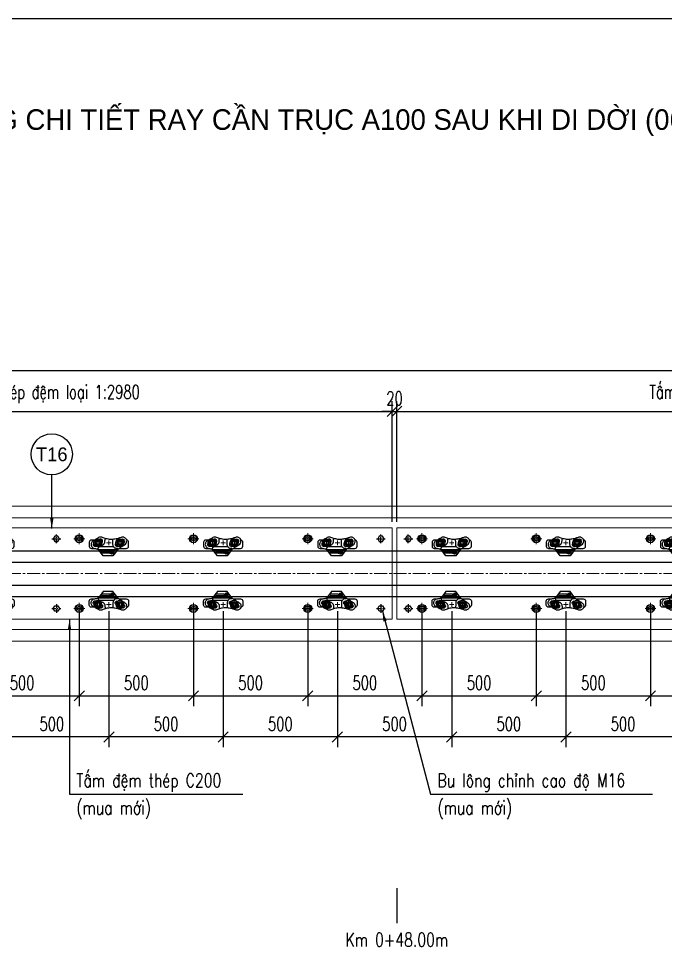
# Model space of a CAD drawing. Header units: millimetres. Extents: x 105795 to 260623, y -660711 to -234400.
# Drawn here: x 181909 to 184739, y -316960 to -312877 of the extents above; entities that cross this region are included whole.
import ezdxf
from ezdxf.enums import TextEntityAlignment as Align

# ---------------------------------------------------------------- set-up
doc = ezdxf.new("R2010")
doc.units = ezdxf.units.MM
doc.header["$LTSCALE"] = 150
doc.header["$MEASUREMENT"] = 0
doc.linetypes.add('CENTER', pattern=[2, 1.25, -0.25, 0.25, -0.25])
doc.linetypes.add('CENTER2', pattern=[1.125, 0.75, -0.125, 0.125, -0.125])
doc.layers.get('Defpoints').update_dxf_attribs({"color": 255})
for name, color, linetype in [('Bulong chinh cao do', 7, 'Continuous'), ('GhichuLytrinh', 2, 'Continuous'), ('PART', 3, 'Continuous'), ('Ray moi', 1, 'Continuous'), ('T-Dim', 8, 'Continuous'), ('T-Hatch', 8, 'Continuous'), ('T-Thay', 3, 'Continuous'), ('T-Truc', 13, 'CENTER2'), ('Tam thep dem', 2, 'Continuous'), ('TEXT', 4, 'Continuous')]:
    doc.layers.add(name, color=color, linetype=linetype)
doc.styles.add('HOA', font='VHAVAN.TTF', dxfattribs={"width": 0.85})
doc.styles.add('THUONG', font='vnsimple.shx', dxfattribs={"width": 0.75})
doc.styles.add('vnsimple', font='vnsimple.shx', dxfattribs={"width": 0.7})
doc.dimstyles.new('30L', dxfattribs={"dimscale": 300, "dimtxt": 0.2, "dimasz": 0.15, "dimexe": 0.15, "dimexo": 0.1, "dimgap": 0.09, "dimtad": 1, "dimdsep": 46, "dimtxsty": 'vnsimple', "dimblk": 'OBLIQUE', "dimcen": 0.09, "dimdle": 0.1, "dimclrd": 256, "dimclre": 256, "dimclrt": 3, "dimadec": 0, "dimazin": 0, "dimtfac": 1, "dimtix": 1, "dimtmove": 1, "dimatfit": 3, "dimfxl": 1, "dimtolj": 1, "dimtzin": 0, "dimarcsym": 0})

# ---------------------------------------------------------------- blocks, each defined once
blk = doc.blocks.new('Bulong M16 chinh cao do')
at = {"layer": 'Bulong chinh cao do', "lineweight": -3}
blk.add_lwpolyline([(-13.9, 0), (-6.9, -12), (6.9, -12), (13.9, 0), (6.9, 12), (-6.9, 12)], close=True, dxfattribs=at)
at = {"layer": 'T-Truc', "color": 250, "linetype": 'CENTER', "lineweight": -3, "ltscale": 0.1}
for p, q in [((-19.4, 0), (19.4, 0)), ((0, -19.4), (0, 19.4))]:
    blk.add_line(p, q, dxfattribs=at)
blk = doc.blocks.new('BU LONG')
at = {"layer": 'PART', "color": 2, "linetype": 'ByBlock', "lineweight": 9, "ltscale": 0.1}
for p, q in [((587063.7, -184968.2), (587063.7, -184920.2)), ((587039.7, -184944.2), (587087.7, -184944.2))]:
    blk.add_line(p, q, dxfattribs=at)
at = {"layer": 'PART', "color": 8, "linetype": 'Continuous'}
blk.add_lwpolyline([(587055.4, -184929.8), (587047.1, -184944.2), (587055.4, -184958.6), (587072.1, -184958.6), (587080.4, -184944.2), (587072.1, -184929.8)], close=True, dxfattribs=at)
at = {"layer": 'PART', "color": 2, "linetype": 'Continuous'}
for radius in [17.6, 8.8]:
    blk.add_circle((587063.7, -184944.2), radius, dxfattribs=at)
blk = doc.blocks.new('coc1')
at = {"layer": 'T-Dim', "color": 250}
for p, q in [((252126.1, -30948.7), (252141.5, -30948.7)), ((252151.5, -30976.2), (252151.5, -31038.5)), ((252171.9, -30984.6), (252171.2, -30984.6)), ((252171.2, -30984.6), (252171.3, -30985.4)), ((252174.9, -30991.4), (252177.5, -30991.4)), ((252177.5, -30983), (252175.9, -30983)), ((252175.9, -30983), (252175.9, -30984.6)), ((252175.9, -30985.9), (252175.9, -30987.5)), ((252177.5, -30987.5), (252175.9, -30987.5)), ((252177.8, -30983.6), (252177.8, -30984.6)), ((252177.8, -30986.9), (252177.8, -30985.9)), ((252178.3, -30984.6), (252178.4, -30984.6)), ((252181.8, -30986.4), (252181.8, -30984)), ((252172.9, -31027.2), (252172.9, -30993.4)), ((252174.9, -31029.2), (252177.5, -31029.2)), ((252179.5, -30993.4), (252179.5, -31027.2)), ((252126.3, -31045.1), (252141.7, -31045.1))]:
    blk.add_line(p, q, dxfattribs=at)
at = {"layer": 'T-Dim', "color": 8}
for p, q in [((252148.7, -30911), (252131.7, -30911)), ((252158.7, -30953.7), (252158.7, -30921)), ((252163.3, -30958.5), (252191, -30979.2)), ((252191, -30979.2), (252191, -31022.5)), ((252191, -31022.5), (252163.3, -31043.3)), ((252121.7, -31059.7), (252121.7, -31073)), ((252158.7, -31073), (252158.7, -31062.1)), ((252131.7, -31083), (252148.7, -31083))]:
    blk.add_line(p, q, dxfattribs=at)
at = {"layer": 'T-Dim', "color": 250}
for points in [[(252147.6, -30948.5), (252140.6, -30936.7), (252126.7, -30936.8), (252120, -30948.9), (252127.1, -30960.8), (252140.9, -30960.6)], [(252147.9, -31044.8), (252140.8, -31033), (252127, -31033.1), (252120.2, -31045.2), (252127.3, -31057.1), (252141.1, -31056.9)]]:
    blk.add_lwpolyline(points, close=True, dxfattribs=at)
blk.add_lwpolyline([(252172.3, -30985.9), (252171.8, -30985.9, -0.402189), (252171.3, -30985.4, -0.402189)], format="xyb", dxfattribs=at)
for points in [[(252171.8, -30984.6), (252171.9, -30984.6)], [(252178.3, -30985.9), (252172.3, -30985.9)], [(252174.6, -30984.6), (252178.3, -30984.6)], [(252178.1, -30984.6), (252179.1, -30984.6)], [(252179.1, -30985.9), (252178.3, -30985.9)]]:
    blk.add_lwpolyline(points, dxfattribs=at)
for centre, radius in [((252133.8, -30949.1), 17.5), ((252133.8, -30948.7), 12), ((252133.8, -30948.7), 8.21), ((252133.8, -30948.7), 7.72), ((252176.2, -30982.5), 7.99), ((252134, -31045.1), 17.7), ((252134, -31045.1), 12), ((252134, -31045.1), 8.58), ((252134, -31045.1), 7.72)]:
    blk.add_circle(centre, radius, dxfattribs=at)
for centre, radius, start, end in [((252126.7, -30936.2), 8.21, 33.8579, 204.33), ((252141.3, -30961.6), 8.21, 217.2187, 24.4659), ((252174.7, -30980.6), 4.86, 309.8531, 235.0368), ((252174.6, -30981), 3.55, 325.9393, 270.8947), ((252174.9, -30993.4), 2, 90, 180), ((252177.5, -30993.4), 2, 0, 90), ((252178.6, -30983.1), 1.56, 288.3305, 324.0231), ((252179, -30987), 1.05, 31.2028, 83.0416), ((252180.9, -30985.2), 1.54, 51.5074, 129.6961), ((252180.9, -30985.2), 1.54, 230.3039, 308.4926), ((252126.6, -31033), 8.58, 40.2477, 202.8953), ((252174.9, -31027.2), 2, 180, 270), ((252177.5, -31027.2), 2, 270, 0), ((252126.6, -31033), 8.58, 243.5906, 244.2653), ((252141.2, -31057), 8.58, 221.8793, 20.5324), ((252141.2, -31057), 8.58, 61.7402, 62.4743)]:
    blk.add_arc(centre, radius, start, end, dxfattribs=at)
at = {"layer": 'T-Dim', "color": 8}
for centre, radius, start, end in [((252131.7, -30921), 10, 90, 172.7502), ((252148.7, -30921), 10, 0, 90), ((252126.6, -31033), 8.58, 358.8777, 359.7675), ((252131.7, -31073), 10, 180, 270), ((252141.2, -31057), 8.58, 179.9374, 180.02), ((252148.7, -31073), 10, 270, 0)]:
    blk.add_arc(centre, radius, start, end, dxfattribs=at)
blk.add_open_spline([(252163.3, -30958.5), (252160.5, -30956.2), (252157.4, -30952.2), (252153.2, -30944.9), (252142, -30926.5), (252136.6, -30921.3), (252129, -30918.9), (252122.3, -30919.2), (252116.3, -30921.6), (252113.2, -30924.9), (252109.9, -30930.5), (252108.9, -30934.1), (252109, -30939.9), (252111.7, -30947.5), (252113.9, -30953.5), (252116, -30959.9), (252117.8, -30970.7), (252118.9, -30980.9), (252119.3, -30990.5), (252118.4, -30998.7), (252116, -31010.1), (252113.9, -31017.1), (252110.2, -31026.3), (252108.6, -31031.1), (252108.6, -31036), (252110, -31039.8), (252119.9, -31056.7), (252121.7, -31059.6), (252124.1, -31064.1), (252128.6, -31071), (252134.1, -31073.9), (252138.8, -31075.4), (252144.9, -31075), (252151.5, -31072.3), (252157.7, -31065.7), (252158.7, -31062.5), (252159.6, -31055.9), (252160.3, -31048.8), (252161.8, -31045.5), (252162.5, -31044.1), (252163.3, -31043.3)], degree=3, knots=[0.587392, 0.587392, 0.587392, 0.587392, 1, 2, 3, 4, 5, 6, 7, 8, 9, 10, 11, 12, 13, 14, 15, 16, 17, 18, 19, 20, 21, 22, 23, 24, 25, 26, 27, 28, 29, 30, 31, 32, 33, 34, 35, 36, 37, 37.680973, 37.680973, 37.680973, 37.680973], dxfattribs=at)
at = {"layer": 'T-Dim', "color": 250}
for points in [[(252163.2, -31042.6), (252163.2, -31038.2), (252163.3, -31005.4), (252163.3, -30985.6), (252163.2, -30962.7), (252163.3, -30959.6), (252163.1, -30959.1), (252162.1, -30958.4), (252161, -30958.3), (252159.8, -30958.4), (252159.3, -30959.4), (252159.2, -30961.2), (252159, -30964), (252158.6, -30966.7), (252158.2, -30968.6), (252157, -30970.9), (252154.7, -30973.5), (252151.8, -30976), (252149.7, -30977.4), (252146.7, -30978.8), (252142.9, -30979.4), (252130.9, -30979.5), (252124.3, -30979.6), (252121.3, -30979.6), (252118.7, -30979.8)], [(252177.8, -30983.6), (252177.8, -30983.2), (252177.7, -30983), (252177.5, -30983)], [(252177.8, -30986.9), (252177.8, -30987.3), (252177.7, -30987.5), (252177.5, -30987.5)], [(252163.2, -31042.6), (252161.8, -31043.7), (252159.6, -31043.5), (252155.8, -31043.3), (252153.2, -31041), (252149.8, -31036.1), (252145.1, -31027.2), (252143.6, -31024.1), (252141.4, -31020.8), (252138.9, -31018.5), (252135.8, -31016.1), (252132.8, -31014.9), (252130.3, -31014.2), (252119.9, -31014.1), (252117.4, -31014.1), (252115.3, -31012.2)]]:
    blk.add_open_spline(points, degree=3, dxfattribs=at)
at = {"layer": 'T-Truc', "color": 250, "lineweight": 9, "ltscale": 30}
for p, q in [((252134, -31007), (252134, -30987)), ((252144, -30997), (252124, -30997))]:
    blk.add_line(p, q, dxfattribs=at)
blk = doc.blocks.new('mnmnbvmnbvmnbmnbbn')
at = {"layer": 'Tam thep dem', "lineweight": 9, "ltscale": 0.5}
for points in [[(0, -300), (0, 0), (2980, 0), (2980, -300)], [(0, -300), (0, -400), (2980, -400), (2980, -300)]]:
    blk.add_lwpolyline(points, dxfattribs=at)
at = {"layer": 'Bulong chinh cao do', "linetype": 'Continuous'}
for p in [(50, -47.5), (1510, -47.5), (2930, -47.5)]:
    blk.add_blockref('Bulong M16 chinh cao do', p, dxfattribs=at)
at = {"layer": 'Bulong chinh cao do', "linetype": 'Continuous', "xscale": -1, "rotation": 180}
for p in [(50, -352.5), (1510, -352.5), (2930, -352.5)]:
    blk.add_blockref('Bulong M16 chinh cao do', p, dxfattribs=at)
at = {"layer": 'PART', "linetype": 'Continuous'}
for p in [(-586953.7, 184896.7), (-586453.7, 184896.7), (-585953.7, 184896.7), (-585453.7, 184896.7), (-584953.7, 184896.7), (-584453.7, 184896.7), (-586953.7, 184591.7), (-586453.7, 184591.7), (-585953.7, 184591.7), (-585453.7, 184591.7), (-584953.7, 184591.7), (-584453.7, 184591.7)]:
    blk.add_blockref('BU LONG', p, dxfattribs=at)
at = {"layer": 'T-Dim', "rotation": 270}
for p in [(31237, 252069), (31737, 252069), (32236.3, 252069, 616), (32737, 252069), (33237, 252069), (33737, 252069)]:
    blk.add_blockref('coc1', p, dxfattribs=at)
at = {"layer": 'T-Dim', "xscale": -1, "rotation": 270}
for p in [(31237, -252469), (31737, -252469), (32236.3, -252469, 616), (32737, -252469), (33237, -252469), (33737, -252469)]:
    blk.add_blockref('coc1', p, dxfattribs=at)
blk = doc.blocks.new('_Oblique')
at = {"color": 0, "linetype": 'ByBlock', "lineweight": -2}
blk.add_line((-0.5, -0.5), (0.5, 0.5), dxfattribs=at)
blk = doc.blocks.new('*D239')
at = {"layer": 'Defpoints', "color": 0, "linetype": 'Continuous', "transparency": 16777216}
for p in [(181674.5, -315447.7), (182174.5, -315447.7), (182174.5, -315841.7)]:
    blk.add_point(p, dxfattribs=at)
at = {"layer": 'T-Dim', "linetype": 'Continuous', "lineweight": -2, "transparency": 16777216}
for p, q in [((181674.5, -315477.7), (181674.5, -315886.7)), ((182174.5, -315477.7), (182174.5, -315886.7)), ((181644.5, -315841.7), (182204.5, -315841.7))]:
    blk.add_line(p, q, dxfattribs=at)
at = {"layer": 'T-Dim', "linetype": 'Continuous', "lineweight": -2, "transparency": 16777216, "xscale": 45, "yscale": 45, "zscale": 45, "rotation": 180}
blk.add_blockref('_Oblique', (181674.5, -315841.7), dxfattribs=at)
at = {"layer": 'T-Dim', "linetype": 'Continuous', "lineweight": -2, "transparency": 16777216, "xscale": 45, "yscale": 45, "zscale": 45}
blk.add_blockref('_Oblique', (182174.5, -315841.7), dxfattribs=at)
at = {"layer": 'T-Dim', "color": 3, "linetype": 'Continuous', "transparency": 16777216, "insert": (181924.5, -315784.7), "char_height": 60, "attachment_point": 5, "style": 'vnsimple'}
blk.add_mtext('\\A1;500', dxfattribs=at)
blk = doc.blocks.new('*D240')
at = {"layer": 'Defpoints', "color": 0, "linetype": 'Continuous', "transparency": 16777216}
for p in [(181804.5, -315441.6), (182304.5, -315441.6), (181804.5, -316021.7)]:
    blk.add_point(p, dxfattribs=at)
at = {"layer": 'T-Dim', "linetype": 'Continuous', "lineweight": -2, "transparency": 16777216}
for p, q in [((181804.5, -315471.6), (181804.5, -316066.7)), ((182304.5, -315471.6), (182304.5, -316066.7)), ((182334.5, -316021.7), (181774.5, -316021.7))]:
    blk.add_line(p, q, dxfattribs=at)
at = {"layer": 'T-Dim', "linetype": 'Continuous', "lineweight": -2, "transparency": 16777216, "xscale": 45, "yscale": 45, "zscale": 45, "rotation": 180}
blk.add_blockref('_Oblique', (181804.5, -316021.7), dxfattribs=at)
at = {"layer": 'T-Dim', "linetype": 'Continuous', "lineweight": -2, "transparency": 16777216, "xscale": 45, "yscale": 45, "zscale": 45}
blk.add_blockref('_Oblique', (182304.5, -316021.7), dxfattribs=at)
at = {"layer": 'T-Dim', "color": 3, "linetype": 'Continuous', "transparency": 16777216, "insert": (182054.5, -315964.7), "char_height": 60, "attachment_point": 5, "style": 'vnsimple'}
blk.add_mtext('\\A1;500', dxfattribs=at)
blk = doc.blocks.new('*D241')
at = {"layer": 'Defpoints', "color": 0, "linetype": 'Continuous', "transparency": 16777216}
for p in [(182174.5, -315447.7), (182674.5, -315447.7), (182674.5, -315841.7)]:
    blk.add_point(p, dxfattribs=at)
at = {"layer": 'T-Dim', "linetype": 'Continuous', "lineweight": -2, "transparency": 16777216}
for p, q in [((182174.5, -315477.7), (182174.5, -315886.7)), ((182674.5, -315477.7), (182674.5, -315886.7)), ((182144.5, -315841.7), (182704.5, -315841.7))]:
    blk.add_line(p, q, dxfattribs=at)
at = {"layer": 'T-Dim', "linetype": 'Continuous', "lineweight": -2, "transparency": 16777216, "xscale": 45, "yscale": 45, "zscale": 45, "rotation": 180}
blk.add_blockref('_Oblique', (182174.5, -315841.7), dxfattribs=at)
at = {"layer": 'T-Dim', "linetype": 'Continuous', "lineweight": -2, "transparency": 16777216, "xscale": 45, "yscale": 45, "zscale": 45}
blk.add_blockref('_Oblique', (182674.5, -315841.7), dxfattribs=at)
at = {"layer": 'T-Dim', "color": 3, "linetype": 'Continuous', "transparency": 16777216, "insert": (182424.5, -315784.7), "char_height": 60, "attachment_point": 5, "style": 'vnsimple'}
blk.add_mtext('\\A1;500', dxfattribs=at)
blk = doc.blocks.new('*D242')
at = {"layer": 'Defpoints', "color": 0, "linetype": 'Continuous', "transparency": 16777216}
for p in [(182304.5, -315441.6), (182804.5, -315441.6), (182304.5, -316021.7)]:
    blk.add_point(p, dxfattribs=at)
at = {"layer": 'T-Dim', "linetype": 'Continuous', "lineweight": -2, "transparency": 16777216}
for p, q in [((182304.5, -315471.6), (182304.5, -316066.7)), ((182804.5, -315471.6), (182804.5, -316066.7)), ((182834.5, -316021.7), (182274.5, -316021.7))]:
    blk.add_line(p, q, dxfattribs=at)
at = {"layer": 'T-Dim', "linetype": 'Continuous', "lineweight": -2, "transparency": 16777216, "xscale": 45, "yscale": 45, "zscale": 45, "rotation": 180}
blk.add_blockref('_Oblique', (182304.5, -316021.7), dxfattribs=at)
at = {"layer": 'T-Dim', "linetype": 'Continuous', "lineweight": -2, "transparency": 16777216, "xscale": 45, "yscale": 45, "zscale": 45}
blk.add_blockref('_Oblique', (182804.5, -316021.7), dxfattribs=at)
at = {"layer": 'T-Dim', "color": 3, "linetype": 'Continuous', "transparency": 16777216, "insert": (182554.5, -315964.7), "char_height": 60, "attachment_point": 5, "style": 'vnsimple'}
blk.add_mtext('\\A1;500', dxfattribs=at)
blk = doc.blocks.new('*D243')
at = {"layer": 'Defpoints', "color": 0, "linetype": 'Continuous', "transparency": 16777216}
for p in [(182674.5, -315447.7), (183174.5, -315447.7), (183174.5, -315841.7)]:
    blk.add_point(p, dxfattribs=at)
at = {"layer": 'T-Dim', "linetype": 'Continuous', "lineweight": -2, "transparency": 16777216}
for p, q in [((182674.5, -315477.7), (182674.5, -315886.7)), ((183174.5, -315477.7), (183174.5, -315886.7)), ((182644.5, -315841.7), (183204.5, -315841.7))]:
    blk.add_line(p, q, dxfattribs=at)
at = {"layer": 'T-Dim', "linetype": 'Continuous', "lineweight": -2, "transparency": 16777216, "xscale": 45, "yscale": 45, "zscale": 45, "rotation": 180}
blk.add_blockref('_Oblique', (182674.5, -315841.7), dxfattribs=at)
at = {"layer": 'T-Dim', "linetype": 'Continuous', "lineweight": -2, "transparency": 16777216, "xscale": 45, "yscale": 45, "zscale": 45}
blk.add_blockref('_Oblique', (183174.5, -315841.7), dxfattribs=at)
at = {"layer": 'T-Dim', "color": 3, "linetype": 'Continuous', "transparency": 16777216, "insert": (182924.5, -315784.7), "char_height": 60, "attachment_point": 5, "style": 'vnsimple'}
blk.add_mtext('\\A1;500', dxfattribs=at)
blk = doc.blocks.new('*D244')
at = {"layer": 'Defpoints', "color": 0, "linetype": 'Continuous', "transparency": 16777216}
for p in [(182804.5, -315441.6), (183304.5, -315441.6), (182804.5, -316021.7)]:
    blk.add_point(p, dxfattribs=at)
at = {"layer": 'T-Dim', "linetype": 'Continuous', "lineweight": -2, "transparency": 16777216}
for p, q in [((182804.5, -315471.6), (182804.5, -316066.7)), ((183304.5, -315471.6), (183304.5, -316066.7)), ((183334.5, -316021.7), (182774.5, -316021.7))]:
    blk.add_line(p, q, dxfattribs=at)
at = {"layer": 'T-Dim', "linetype": 'Continuous', "lineweight": -2, "transparency": 16777216, "xscale": 45, "yscale": 45, "zscale": 45, "rotation": 180}
blk.add_blockref('_Oblique', (182804.5, -316021.7), dxfattribs=at)
at = {"layer": 'T-Dim', "linetype": 'Continuous', "lineweight": -2, "transparency": 16777216, "xscale": 45, "yscale": 45, "zscale": 45}
blk.add_blockref('_Oblique', (183304.5, -316021.7), dxfattribs=at)
at = {"layer": 'T-Dim', "color": 3, "linetype": 'Continuous', "transparency": 16777216, "insert": (183054.5, -315964.7), "char_height": 60, "attachment_point": 5, "style": 'vnsimple'}
blk.add_mtext('\\A1;500', dxfattribs=at)
blk = doc.blocks.new('*D245')
at = {"layer": 'Defpoints', "color": 0, "linetype": 'Continuous', "transparency": 16777216}
for p in [(183174.5, -315447.7), (183674.5, -315447.7), (183674.5, -315841.7)]:
    blk.add_point(p, dxfattribs=at)
at = {"layer": 'T-Dim', "linetype": 'Continuous', "lineweight": -2, "transparency": 16777216}
for p, q in [((183174.5, -315477.7), (183174.5, -315886.7)), ((183674.5, -315477.7), (183674.5, -315886.7)), ((183144.5, -315841.7), (183704.5, -315841.7))]:
    blk.add_line(p, q, dxfattribs=at)
at = {"layer": 'T-Dim', "linetype": 'Continuous', "lineweight": -2, "transparency": 16777216, "xscale": 45, "yscale": 45, "zscale": 45, "rotation": 180}
blk.add_blockref('_Oblique', (183174.5, -315841.7), dxfattribs=at)
at = {"layer": 'T-Dim', "linetype": 'Continuous', "lineweight": -2, "transparency": 16777216, "xscale": 45, "yscale": 45, "zscale": 45}
blk.add_blockref('_Oblique', (183674.5, -315841.7), dxfattribs=at)
at = {"layer": 'T-Dim', "color": 3, "linetype": 'Continuous', "transparency": 16777216, "insert": (183424.5, -315784.7), "char_height": 60, "attachment_point": 5, "style": 'vnsimple'}
blk.add_mtext('\\A1;500', dxfattribs=at)
blk = doc.blocks.new('*D246')
at = {"layer": 'Defpoints', "color": 0, "linetype": 'Continuous', "transparency": 16777216}
for p in [(183304.5, -315441.6), (183804.5, -315441.6), (183304.5, -316021.7)]:
    blk.add_point(p, dxfattribs=at)
at = {"layer": 'T-Dim', "linetype": 'Continuous', "lineweight": -2, "transparency": 16777216}
for p, q in [((183304.5, -315471.6), (183304.5, -316066.7)), ((183804.5, -315471.6), (183804.5, -316066.7)), ((183834.5, -316021.7), (183274.5, -316021.7))]:
    blk.add_line(p, q, dxfattribs=at)
at = {"layer": 'T-Dim', "linetype": 'Continuous', "lineweight": -2, "transparency": 16777216, "xscale": 45, "yscale": 45, "zscale": 45, "rotation": 180}
blk.add_blockref('_Oblique', (183304.5, -316021.7), dxfattribs=at)
at = {"layer": 'T-Dim', "linetype": 'Continuous', "lineweight": -2, "transparency": 16777216, "xscale": 45, "yscale": 45, "zscale": 45}
blk.add_blockref('_Oblique', (183804.5, -316021.7), dxfattribs=at)
at = {"layer": 'T-Dim', "color": 3, "linetype": 'Continuous', "transparency": 16777216, "insert": (183554.5, -315964.7), "char_height": 60, "attachment_point": 5, "style": 'vnsimple'}
blk.add_mtext('\\A1;500', dxfattribs=at)
blk = doc.blocks.new('*D247')
at = {"layer": 'Defpoints', "color": 0, "linetype": 'Continuous', "transparency": 16777216}
for p in [(183674.5, -315447.7), (184174.5, -315447.7), (184174.5, -315841.7)]:
    blk.add_point(p, dxfattribs=at)
at = {"layer": 'T-Dim', "linetype": 'Continuous', "lineweight": -2, "transparency": 16777216}
for p, q in [((183674.5, -315477.7), (183674.5, -315886.7)), ((184174.5, -315477.7), (184174.5, -315886.7)), ((183644.5, -315841.7), (184204.5, -315841.7))]:
    blk.add_line(p, q, dxfattribs=at)
at = {"layer": 'T-Dim', "linetype": 'Continuous', "lineweight": -2, "transparency": 16777216, "xscale": 45, "yscale": 45, "zscale": 45, "rotation": 180}
blk.add_blockref('_Oblique', (183674.5, -315841.7), dxfattribs=at)
at = {"layer": 'T-Dim', "linetype": 'Continuous', "lineweight": -2, "transparency": 16777216, "xscale": 45, "yscale": 45, "zscale": 45}
blk.add_blockref('_Oblique', (184174.5, -315841.7), dxfattribs=at)
at = {"layer": 'T-Dim', "color": 3, "linetype": 'Continuous', "transparency": 16777216, "insert": (183924.5, -315784.7), "char_height": 60, "attachment_point": 5, "style": 'vnsimple'}
blk.add_mtext('\\A1;500', dxfattribs=at)
blk = doc.blocks.new('*D248')
at = {"layer": 'Defpoints', "color": 0, "linetype": 'Continuous', "transparency": 16777216}
for p in [(183804.5, -315441.6), (184304.5, -315441.6), (183804.5, -316021.7)]:
    blk.add_point(p, dxfattribs=at)
at = {"layer": 'T-Dim', "linetype": 'Continuous', "lineweight": -2, "transparency": 16777216}
for p, q in [((183804.5, -315471.6), (183804.5, -316066.7)), ((184304.5, -315471.6), (184304.5, -316066.7)), ((184334.5, -316021.7), (183774.5, -316021.7))]:
    blk.add_line(p, q, dxfattribs=at)
at = {"layer": 'T-Dim', "linetype": 'Continuous', "lineweight": -2, "transparency": 16777216, "xscale": 45, "yscale": 45, "zscale": 45, "rotation": 180}
blk.add_blockref('_Oblique', (183804.5, -316021.7), dxfattribs=at)
at = {"layer": 'T-Dim', "linetype": 'Continuous', "lineweight": -2, "transparency": 16777216, "xscale": 45, "yscale": 45, "zscale": 45}
blk.add_blockref('_Oblique', (184304.5, -316021.7), dxfattribs=at)
at = {"layer": 'T-Dim', "color": 3, "linetype": 'Continuous', "transparency": 16777216, "insert": (184054.5, -315964.7), "char_height": 60, "attachment_point": 5, "style": 'vnsimple'}
blk.add_mtext('\\A1;500', dxfattribs=at)
blk = doc.blocks.new('*D249')
at = {"layer": 'Defpoints', "color": 0, "linetype": 'Continuous', "transparency": 16777216}
for p in [(184174.5, -315447.7), (184674.5, -315447.7), (184674.5, -315841.7)]:
    blk.add_point(p, dxfattribs=at)
at = {"layer": 'T-Dim', "linetype": 'Continuous', "lineweight": -2, "transparency": 16777216}
for p, q in [((184174.5, -315477.7), (184174.5, -315886.7)), ((184674.5, -315477.7), (184674.5, -315886.7)), ((184144.5, -315841.7), (184704.5, -315841.7))]:
    blk.add_line(p, q, dxfattribs=at)
at = {"layer": 'T-Dim', "linetype": 'Continuous', "lineweight": -2, "transparency": 16777216, "xscale": 45, "yscale": 45, "zscale": 45, "rotation": 180}
blk.add_blockref('_Oblique', (184174.5, -315841.7), dxfattribs=at)
at = {"layer": 'T-Dim', "linetype": 'Continuous', "lineweight": -2, "transparency": 16777216, "xscale": 45, "yscale": 45, "zscale": 45}
blk.add_blockref('_Oblique', (184674.5, -315841.7), dxfattribs=at)
at = {"layer": 'T-Dim', "color": 3, "linetype": 'Continuous', "transparency": 16777216, "insert": (184424.5, -315784.7), "char_height": 60, "attachment_point": 5, "style": 'vnsimple'}
blk.add_mtext('\\A1;500', dxfattribs=at)
blk = doc.blocks.new('*D250')
at = {"layer": 'Defpoints', "color": 0, "linetype": 'Continuous', "transparency": 16777216}
for p in [(184304.5, -315441.6), (184804.5, -315441.6), (184304.5, -316021.7)]:
    blk.add_point(p, dxfattribs=at)
at = {"layer": 'T-Dim', "linetype": 'Continuous', "lineweight": -2, "transparency": 16777216}
for p, q in [((184304.5, -315471.6), (184304.5, -316066.7)), ((184804.5, -315471.6), (184804.5, -316066.7)), ((184834.5, -316021.7), (184274.5, -316021.7))]:
    blk.add_line(p, q, dxfattribs=at)
at = {"layer": 'T-Dim', "linetype": 'Continuous', "lineweight": -2, "transparency": 16777216, "xscale": 45, "yscale": 45, "zscale": 45, "rotation": 180}
blk.add_blockref('_Oblique', (184304.5, -316021.7), dxfattribs=at)
at = {"layer": 'T-Dim', "linetype": 'Continuous', "lineweight": -2, "transparency": 16777216, "xscale": 45, "yscale": 45, "zscale": 45}
blk.add_blockref('_Oblique', (184804.5, -316021.7), dxfattribs=at)
at = {"layer": 'T-Dim', "color": 3, "linetype": 'Continuous', "transparency": 16777216, "insert": (184554.5, -315964.7), "char_height": 60, "attachment_point": 5, "style": 'vnsimple'}
blk.add_mtext('\\A1;500', dxfattribs=at)
blk = doc.blocks.new('*D251')
at = {"layer": 'Defpoints', "color": 0, "linetype": 'Continuous', "transparency": 16777216}
for p in [(184674.5, -315447.7), (185174.5, -315447.7), (185174.5, -315841.7)]:
    blk.add_point(p, dxfattribs=at)
at = {"layer": 'T-Dim', "linetype": 'Continuous', "lineweight": -2, "transparency": 16777216}
for p, q in [((184674.5, -315477.7), (184674.5, -315886.7)), ((185174.5, -315477.7), (185174.5, -315886.7)), ((184644.5, -315841.7), (185204.5, -315841.7))]:
    blk.add_line(p, q, dxfattribs=at)
at = {"layer": 'T-Dim', "linetype": 'Continuous', "lineweight": -2, "transparency": 16777216, "xscale": 45, "yscale": 45, "zscale": 45, "rotation": 180}
blk.add_blockref('_Oblique', (184674.5, -315841.7), dxfattribs=at)
at = {"layer": 'T-Dim', "linetype": 'Continuous', "lineweight": -2, "transparency": 16777216, "xscale": 45, "yscale": 45, "zscale": 45}
blk.add_blockref('_Oblique', (185174.5, -315841.7), dxfattribs=at)
at = {"layer": 'T-Dim', "color": 3, "linetype": 'Continuous', "transparency": 16777216, "insert": (184924.5, -315784.7), "char_height": 60, "attachment_point": 5, "style": 'vnsimple'}
blk.add_mtext('\\A1;500', dxfattribs=at)
blk = doc.blocks.new('*D479')
at = {"layer": 'Defpoints', "color": 0, "transparency": 16777216}
for p in [(183544.5, -314596.7), (180564.5, -315109.4), (183544.5, -315109.4)]:
    blk.add_point(p, dxfattribs=at)
at = {"layer": 'T-Dim', "lineweight": -2, "transparency": 16777216}
for p, q in [((180564.5, -315079.4), (180564.5, -314551.7)), ((183544.5, -315079.4), (183544.5, -314551.7)), ((180534.5, -314596.7), (183574.5, -314596.7))]:
    blk.add_line(p, q, dxfattribs=at)
at = {"layer": 'T-Dim', "lineweight": -2, "transparency": 16777216, "xscale": 45, "yscale": 45, "zscale": 45, "rotation": 180}
blk.add_blockref('_Oblique', (180564.5, -314596.7), dxfattribs=at)
at = {"layer": 'T-Dim', "lineweight": -2, "transparency": 16777216, "xscale": 45, "yscale": 45, "zscale": 45}
blk.add_blockref('_Oblique', (183544.5, -314596.7), dxfattribs=at)
at = {"layer": 'T-Dim', "color": 3, "transparency": 16777216, "insert": (182054.5, -314521.1), "char_height": 60, "attachment_point": 5, "style": 'vnsimple'}
blk.add_mtext('\\A1;TÊm thÐp ®Öm lo¹i 1:2980', dxfattribs=at)
blk = doc.blocks.new('*D480')
at = {"layer": 'Defpoints', "color": 0, "linetype": 'Continuous', "transparency": 16777216}
for p in [(183564.5, -314596.7), (183544.5, -315106.7), (183564.5, -315106.7)]:
    blk.add_point(p, dxfattribs=at)
at = {"layer": 'T-Dim', "linetype": 'Continuous', "lineweight": -2, "transparency": 16777216}
for p, q in [((183544.5, -315076.7), (183544.5, -314551.7)), ((183564.5, -315076.7), (183564.5, -314551.7)), ((183544.5, -314596.7), (183499.5, -314596.7)), ((183544.5, -314596.7), (183564.5, -314596.7)), ((183564.5, -314596.7), (183609.5, -314596.7))]:
    blk.add_line(p, q, dxfattribs=at)
at = {"layer": 'T-Dim', "linetype": 'Continuous', "lineweight": -2, "transparency": 16777216, "xscale": 45, "yscale": 45, "zscale": 45}
blk.add_blockref('_Oblique', (183544.5, -314596.7), dxfattribs=at)
at = {"layer": 'T-Dim', "linetype": 'Continuous', "lineweight": -2, "transparency": 16777216, "xscale": 45, "yscale": 45, "zscale": 45, "rotation": 180}
blk.add_blockref('_Oblique', (183564.5, -314596.7), dxfattribs=at)
at = {"layer": 'T-Dim', "color": 3, "linetype": 'Continuous', "transparency": 16777216, "insert": (183554.5, -314539.7), "char_height": 60, "attachment_point": 5, "style": 'vnsimple'}
blk.add_mtext('\\A1;20', dxfattribs=at)
blk = doc.blocks.new('*D481')
at = {"layer": 'Defpoints', "color": 0, "transparency": 16777216}
for p in [(186544.5, -314596.7), (183564.5, -315109.4), (186544.5, -315109.4)]:
    blk.add_point(p, dxfattribs=at)
at = {"layer": 'T-Dim', "lineweight": -2, "transparency": 16777216}
for p, q in [((183564.5, -315079.4), (183564.5, -314551.7)), ((186544.5, -315079.4), (186544.5, -314551.7)), ((183534.5, -314596.7), (186574.5, -314596.7))]:
    blk.add_line(p, q, dxfattribs=at)
at = {"layer": 'T-Dim', "lineweight": -2, "transparency": 16777216, "xscale": 45, "yscale": 45, "zscale": 45, "rotation": 180}
blk.add_blockref('_Oblique', (183564.5, -314596.7), dxfattribs=at)
at = {"layer": 'T-Dim', "lineweight": -2, "transparency": 16777216, "xscale": 45, "yscale": 45, "zscale": 45}
blk.add_blockref('_Oblique', (186544.5, -314596.7), dxfattribs=at)
at = {"layer": 'T-Dim', "color": 3, "transparency": 16777216, "insert": (185054.5, -314521.1), "char_height": 60, "attachment_point": 5, "style": 'vnsimple'}
blk.add_mtext('\\A1;TÊm thÐp ®Öm lo¹i 1:2980', dxfattribs=at)
blk = doc.blocks.new('*D545')
at = {"layer": 'Defpoints', "color": 0, "transparency": 16777216}
for p in [(192534.5, -314416.7), (180694.5, -315206.7), (192534.5, -315206.7)]:
    blk.add_point(p, dxfattribs=at)
at = {"layer": 'T-Hatch', "lineweight": -2, "transparency": 16777216}
for p, q in [((180694.5, -315176.7), (180694.5, -314371.7)), ((192534.5, -315176.7), (192534.5, -314371.7)), ((180664.5, -314416.7), (192564.5, -314416.7))]:
    blk.add_line(p, q, dxfattribs=at)
at = {"layer": 'T-Hatch', "lineweight": -2, "transparency": 16777216, "xscale": 45, "yscale": 45, "zscale": 45, "rotation": 180}
blk.add_blockref('_Oblique', (180694.5, -314416.7), dxfattribs=at)
at = {"layer": 'T-Hatch', "lineweight": -2, "transparency": 16777216, "xscale": 45, "yscale": 45, "zscale": 45}
blk.add_blockref('_Oblique', (192534.5, -314416.7), dxfattribs=at)
at = {"layer": 'T-Hatch', "color": 3, "transparency": 16777216, "insert": (186614.5, -314344), "char_height": 60, "attachment_point": 5, "style": 'vnsimple'}
blk.add_mtext('\\A1;Thanh ray tËn dông l¹i (ray S5):11840', dxfattribs=at)
blk = doc.blocks.new('Chi dan')
at = {"layer": 'T-Dim'}
blk.add_leader([(0, -245), (0, -10)], dimstyle='30L', override={"dimgap": 0.09, "dimtad": 0}, dxfattribs=at)
blk.add_wipeout([(68.5, 138.4), (60.6, 146.5), (51.8, 153.6), (42.2, 159.5), (31.9, 164.2), (21.1, 167.5), (10, 169.4), (-1.3, 170), (-12.6, 169.1), (-23.7, 166.8), (-34.4, 163.2), (-44.5, 158.2), (-54, 152), (-62.6, 144.7), (-70.2, 136.3), (-76.7, 127.1), (-82, 117.1), (-86, 106.5), (-88.6, 95.5), (-89.9, 84.3), (-89.7, 73), (-88.1, 61.8), (-85.2, 50.9), (-80.9, 40.5), (-75.3, 30.7), (-68.5, 21.6), (-60.6, 13.5), (-51.8, 6.4), (-42.2, 0.5), (-31.9, -4.2), (-21.1, -7.5), (-10, -9.4), (1.3, -10), (12.6, -9.1), (23.7, -6.8), (34.4, -3.2), (44.5, 1.8), (54, 8), (62.6, 15.3), (70.2, 23.7), (76.7, 32.9), (82, 42.9), (86, 53.5), (88.6, 64.5), (89.9, 75.7), (89.7, 87), (88.1, 98.2), (85.2, 109.1), (80.9, 119.5), (75.3, 129.3)]).dxf.layer = 'T-Dim'
blk.add_circle((0, 80), 90, dxfattribs=at)

msp = doc.modelspace()

# ---------------------------------------------------------------- linework, layer by layer
at = {"layer": 'GhichuLytrinh', "color": 8}
msp.add_line((183564.457, -316683.657), (183564.457, -316837.371), dxfattribs=at)
at = {"layer": 'Ray moi', "linetype": 'Continuous'}
for p, q in [((180694.457, -315206.746), (192534.457, -315206.746)), ((180694.457, -315256.746), (192534.457, -315256.746)), ((180694.457, -315356.746), (192534.457, -315356.746)), ((180694.457, -315406.746), (192534.457, -315406.746))]:
    msp.add_line(p, q, dxfattribs=at)
at = {"layer": 'T-Thay', "color": 3, "lineweight": 13}
for p, q in [((135564.457, -315011.746), (235524.457, -315011.746)), ((135564.457, -315601.746), (235524.457, -315601.746))]:
    msp.add_line(p, q, dxfattribs=at)
at = {"layer": 'T-Thay', "color": 7, "lineweight": 13}
for p, q in [((135564.457, -315061.746), (235524.457, -315061.746)), ((135564.457, -315551.746), (235524.457, -315551.746))]:
    msp.add_line(p, q, dxfattribs=at)
at = {"layer": 'T-Truc', "lineweight": 9, "ltscale": 0.5}
msp.add_line((239884.457, -315306.746), (135564.457, -315306.746), dxfattribs=at)

# ---------------------------------------------------------------- block references
at = {"linetype": 'Continuous'}
for p in [(180564.457, -315106.746), (183564.457, -315106.746)]:
    msp.add_blockref('mnmnbvmnbvmnbmnbbn', p, dxfattribs=at)

# ---------------------------------------------------------------- texts
at = {"layer": 'TEXT', "style": 'HOA'}
msp.add_text('mÆt b»ng CHI TIÕT ray cÇn trôc A100 SAU KHI DI DêI (06/12)', height=90, dxfattribs=at).set_placement((183154.655, -313318.75), align=Align.MIDDLE_CENTER)
at = {"layer": 'TEXT', "style": 'THUONG', "width": 0.75}
for s, p in [('TÊm ®Öm thÐp C200', (182162.063, -316241.744)), ('Bu l«ng chØnh cao ®é M16', (183742.35, -316241.744)), ('(mua míi)', (182162.063, -316361.744)), ('(mua míi)', (183742.35, -316361.744))]:
    msp.add_text(s, height=60, dxfattribs=at).set_placement(p)
msp.add_text('Km 0+48.00m', height=60, dxfattribs=at).set_placement((183564.457, -316909.332), align=Align.MIDDLE_CENTER)

# ---------------------------------------------------------------- dimensions: what is measured, and where the dimension line sits
at = {"layer": 'T-Dim'}
dim = msp.add_linear_dim(base=(186544.457, -314596.688), p1=(183564.457, -315109.386), p2=(186544.457, -315109.386), text='TÊm thÐp ®Öm lo¹i 1:<>', dimstyle='30L', dxfattribs=at)
dim.commit()
dim.dimension.update_dxf_attribs({"geometry": '*D481', "text_midpoint": (185054.457, -314521.116)})
at = {"layer": 'T-Dim', "linetype": 'Continuous'}
for base, p1, p2, picture, middle in [((183564.457, -314596.688), (183544.457, -315106.746), (183564.457, -315106.746), '*D480', (183554.457, -314539.688)), ((182174.457, -315841.744), (181674.457, -315447.718), (182174.457, -315447.718), '*D239', (181924.457, -315784.744)), ((181804.457, -316021.744), (182304.457, -315441.561), (181804.457, -315441.561), '*D240', (182054.457, -315964.744)), ((182674.457, -315841.744), (182174.457, -315447.718), (182674.457, -315447.718), '*D241', (182424.457, -315784.744)), ((182304.457, -316021.744), (182804.457, -315441.561), (182304.457, -315441.561), '*D242', (182554.457, -315964.744)), ((183174.457, -315841.744), (182674.457, -315447.718), (183174.457, -315447.718), '*D243', (182924.457, -315784.744)), ((182804.457, -316021.744), (183304.457, -315441.561), (182804.457, -315441.561), '*D244', (183054.457, -315964.744)), ((183674.457, -315841.744), (183174.457, -315447.718), (183674.457, -315447.718), '*D245', (183424.457, -315784.744)), ((183304.457, -316021.744), (183804.457, -315441.561), (183304.457, -315441.561), '*D246', (183554.457, -315964.744)), ((184174.457, -315841.744), (183674.457, -315447.718), (184174.457, -315447.718), '*D247', (183924.457, -315784.744)), ((183804.457, -316021.744), (184304.457, -315441.561), (183804.457, -315441.561), '*D248', (184054.457, -315964.744)), ((184674.457, -315841.744), (184174.457, -315447.718), (184674.457, -315447.718), '*D249', (184424.457, -315784.744)), ((184304.457, -316021.744), (184804.457, -315441.561), (184304.457, -315441.561), '*D250', (184554.457, -315964.744)), ((185174.457, -315841.744), (184674.457, -315447.718), (185174.457, -315447.718), '*D251', (184924.457, -315784.744))]:
    dim = msp.add_linear_dim(base=base, p1=p1, p2=p2, dimstyle='30L', dxfattribs=at)
    dim.commit()
    dim.dimension.update_dxf_attribs({"geometry": picture, "text_midpoint": middle})

# ---------------------------------------------------------------- leaders
for points in [[(183501.385, -315471.246), (183712.35, -316271.744), (184683.928, -316271.744)], [(182132.063, -315506.746), (182132.063, -316271.744), (182890.831, -316271.744)]]:
    msp.add_leader(points, dimstyle='30L', override={"dimtad": 0}, dxfattribs=at)

# ---------------------------------------------------------------- next in the draw order: block references
at = {"layer": 'T-Dim'}
msp.add_blockref('Chi dan', (182054.457, -314864.386), dxfattribs=at)

# ---------------------------------------------------------------- next in the draw order: linework, layer by layer
at = {"layer": 'Defpoints', "linetype": 'Continuous'}
msp.add_lwpolyline([(178279.655, -312876.997), (188029.655, -312876.997), (188029.655, -321276.997), (178279.655, -321276.997)], close=True, dxfattribs=at)

# ---------------------------------------------------------------- next in the draw order: texts
at = {"layer": 'TEXT', "style": 'HOA'}
msp.add_text('T16', height=60, dxfattribs=at).set_placement((182054.44, -314784.386), align=Align.MIDDLE_CENTER)

# ---------------------------------------------------------------- next in the draw order: dimensions: what is measured, and where the dimension line sits
at = {"layer": 'T-Dim'}
dim = msp.add_linear_dim(base=(183544.457, -314596.688), p1=(180564.457, -315109.386), p2=(183544.457, -315109.386), text='TÊm thÐp ®Öm lo¹i 1:<>', dimstyle='30L', dxfattribs=at)
dim.commit()
dim.dimension.update_dxf_attribs({"geometry": '*D479', "text_midpoint": (182054.457, -314521.116)})
at = {"layer": 'T-Hatch'}
dim = msp.add_linear_dim(base=(192534.457, -314416.688), p1=(180694.457, -315206.746), p2=(192534.457, -315206.746), text='Thanh ray tËn dông l¹i (ray S5):<>', dimstyle='30L', dxfattribs=at)
dim.commit()
dim.dimension.update_dxf_attribs({"geometry": '*D545', "text_midpoint": (186614.457, -314343.974)})

doc.saveas('drawing.dxf')
